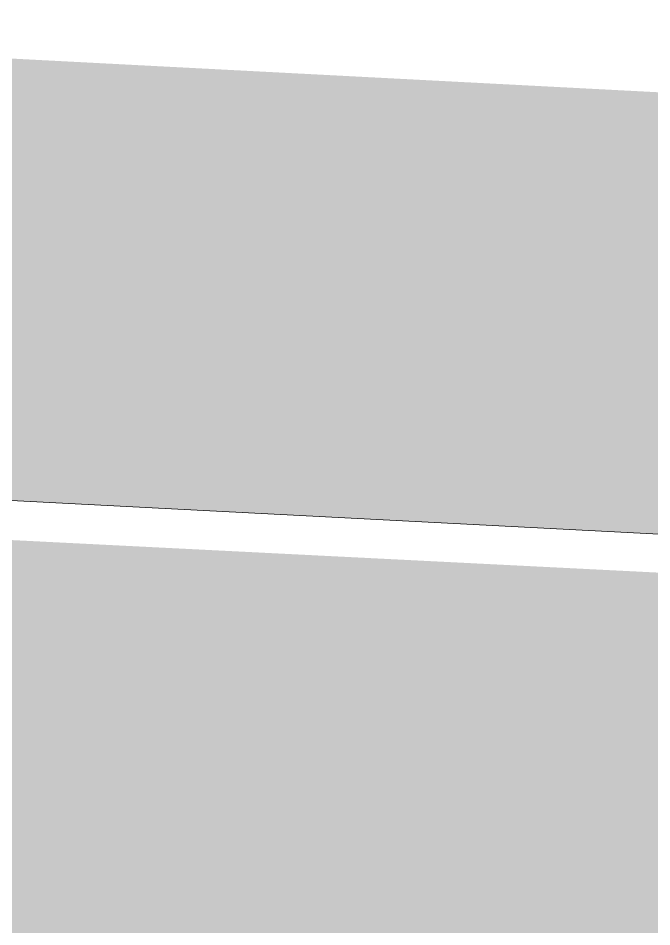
# Model space of a CAD drawing. Header units: metres. Extents: x -4613 to -4328, y -1 to 30.
# Drawn here: x -4548.58843 to -4548.57138, y 16.91376 to 16.9382 of the extents above; entities that cross this region are included whole.
import ezdxf

# ---------------------------------------------------------------- set-up
doc = ezdxf.new("R2010")
doc.units = ezdxf.units.M
doc.layers.add('A-GENM', color=13, linetype='Continuous', lineweight=5)
doc.layers.add('A-ROOF', color=132, linetype='Continuous', lineweight=5)

# ---------------------------------------------------------------- blocks, each defined once
blk = doc.blocks.new('Roof Gutters3 - Roof Gutters-1885272-SOUTH WEST')
at = {"layer": 'A-ROOF'}
h = blk.add_hatch(color=256, dxfattribs=at)
h.paths.add_polyline_path([(-4548.599494, 16.922217), (-4548.599494, 16.922224), (-4548.593457, 16.922217)])
h.paths.add_polyline_path([(-4548.599494, 16.922203), (-4548.599494, 16.92221), (-4548.593457, 16.922203)])
h.paths.add_polyline_path([(-4548.599494, 16.922189), (-4548.599494, 16.922196), (-4548.593457, 16.922189)])
h.paths.add_polyline_path([(-4547.055758, 16.81311), (-4548.031323, 16.896136), (-4548.603471, 16.924911), (-4548.601406, 16.922267), (-4548.58889, 16.919283), (-4548.588585, 16.911843), (-4548.586479, 16.909559), (-4548.585108, 16.908463), (-4548.502088, 16.898883), (-4548.502029, 16.893842), (-4548.378336, 16.88302), (-4547.110745, 16.816017)])
h.paths.add_polyline_path([(-4548.70242, 16.911374), (-4548.699925, 16.917321), (-4548.636503, 16.913758), (-4548.636579, 16.916825), (-4548.623287, 16.917859), (-4548.623385, 16.927046), (-4548.637543, 16.927785), (-4548.639826, 16.921193), (-4548.643114, 16.921481), (-4548.643114, 16.928076), (-4549.263594, 16.96047), (-4548.705513, 16.911644)])
h.paths.add_polyline_path([(-4548.705595, 16.914797), (-4548.705513, 16.914804), (-4548.705554, 16.914797)])
h.paths.add_polyline_path([(-4548.657028, 16.91503), (-4548.657028, 16.915037), (-4548.649837, 16.91503)])
h.paths.add_polyline_path([(-4548.657028, 16.915044), (-4548.657028, 16.915052), (-4548.649837, 16.915044)])
h.paths.add_polyline_path([(-4548.657028, 16.915198), (-4548.657028, 16.915205), (-4548.649837, 16.915198)])
h.paths.add_polyline_path([(-4548.649837, 16.915213), (-4548.649837, 16.91522), (-4548.642647, 16.915213)])
h.paths.add_polyline_path([(-4548.649837, 16.915227), (-4548.649837, 16.915234), (-4548.642647, 16.915227)])
h.paths.add_polyline_path([(-4548.657028, 16.915227), (-4548.657028, 16.915234), (-4548.649837, 16.915227)])
h.paths.add_polyline_path([(-4548.649837, 16.915343), (-4548.649837, 16.91535), (-4548.642647, 16.915343)])
h.paths.add_polyline_path([(-4548.657028, 16.915343), (-4548.657028, 16.91535), (-4548.649837, 16.915343)])
h.paths.add_polyline_path([(-4548.649837, 16.915372), (-4548.649837, 16.915379), (-4548.642647, 16.915372)])
h.paths.add_polyline_path([(-4548.657028, 16.915372), (-4548.657028, 16.915379), (-4548.649837, 16.915372)])
h.paths.add_polyline_path([(-4548.649837, 16.915479), (-4548.649837, 16.915486), (-4548.642647, 16.915479)])
h.paths.add_polyline_path([(-4548.649837, 16.915493), (-4548.649837, 16.9155), (-4548.642647, 16.915493)])
h.paths.add_polyline_path([(-4548.649837, 16.916825), (-4548.649837, 16.916833), (-4548.642647, 16.916825)])
h.paths.add_polyline_path([(-4548.657028, 16.916825), (-4548.657028, 16.916833), (-4548.649837, 16.916825)])
h.paths.add_polyline_path([(-4548.705513, 16.916825), (-4548.705554, 16.916836), (-4548.701943, 16.916833)])
h.paths.add_polyline_path([(-4548.649837, 16.916994), (-4548.649837, 16.917001), (-4548.642647, 16.916994)])
h.paths.add_polyline_path([(-4548.657028, 16.916994), (-4548.657028, 16.917001), (-4548.649837, 16.916994)])
h.paths.add_polyline_path([(-4548.664223, 16.916994), (-4548.664223, 16.917001), (-4548.657028, 16.916994)])
h.paths.add_polyline_path([(-4548.678604, 16.916994), (-4548.678604, 16.917001), (-4548.664223, 16.916994)])
h.paths.add_polyline_path([(-4548.649837, 16.917008), (-4548.649837, 16.917015), (-4548.642647, 16.917008)])
h.paths.add_polyline_path([(-4548.657028, 16.917008), (-4548.657028, 16.917015), (-4548.649837, 16.917008)])
h.paths.add_polyline_path([(-4548.678604, 16.917008), (-4548.678604, 16.917015), (-4548.664223, 16.917008)])
h.paths.add_polyline_path([(-4548.649837, 16.917023), (-4548.649837, 16.91703), (-4548.642647, 16.917023)])
h.paths.add_polyline_path([(-4548.657028, 16.917023), (-4548.657028, 16.91703), (-4548.649837, 16.917023)])
h.paths.add_polyline_path([(-4548.664223, 16.917023), (-4548.664223, 16.91703), (-4548.657028, 16.917023)])
h.paths.add_polyline_path([(-4548.628261, 16.91717), (-4548.628261, 16.917176), (-4548.623385, 16.917176)])
h.paths.add_polyline_path([(-4548.649837, 16.917198), (-4548.649837, 16.917205), (-4548.642647, 16.917198)])
h.paths.add_polyline_path([(-4548.664223, 16.917198), (-4548.664223, 16.917205), (-4548.657028, 16.917198)])
h.paths.add_polyline_path([(-4548.657028, 16.917212), (-4548.657028, 16.917219), (-4548.649837, 16.917212)])
h.paths.add_polyline_path([(-4548.649837, 16.917336), (-4548.649837, 16.917343), (-4548.642647, 16.917336)])
h.paths.add_polyline_path([(-4548.657028, 16.917336), (-4548.657028, 16.917343), (-4548.649837, 16.917336)])
h.paths.add_polyline_path([(-4548.664223, 16.917336), (-4548.664223, 16.917343), (-4548.657028, 16.917336)])
h.paths.add_polyline_path([(-4548.628261, 16.91735), (-4548.628261, 16.917357), (-4548.623385, 16.91735)])
h.paths.add_polyline_path([(-4548.649837, 16.91735), (-4548.649837, 16.917357), (-4548.642647, 16.91735)])
h.paths.add_polyline_path([(-4548.657028, 16.91735), (-4548.657028, 16.917357), (-4548.649837, 16.91735)])
h.paths.add_polyline_path([(-4548.664223, 16.91735), (-4548.664223, 16.917357), (-4548.657028, 16.91735)])
h.paths.add_polyline_path([(-4548.69299, 16.91735), (-4548.69299, 16.917357), (-4548.686752, 16.917357)])
h.paths.add_polyline_path([(-4548.649837, 16.917364), (-4548.649837, 16.917371), (-4548.642647, 16.917364)])
h.paths.add_polyline_path([(-4548.657028, 16.917364), (-4548.657028, 16.917371), (-4548.649837, 16.917364)])
h.paths.add_polyline_path([(-4548.664223, 16.917364), (-4548.664223, 16.917371), (-4548.657028, 16.917364)])
h.paths.add_polyline_path([(-4548.628261, 16.917364), (-4548.628261, 16.917371), (-4548.623385, 16.917364)])
h.paths.add_polyline_path([(-4548.649837, 16.917486), (-4548.649837, 16.917493), (-4548.642647, 16.917486)])
h.paths.add_polyline_path([(-4548.657028, 16.917486), (-4548.657028, 16.917493), (-4548.649837, 16.917486)])
h.paths.add_polyline_path([(-4548.664223, 16.917486), (-4548.664223, 16.917493), (-4548.657028, 16.917486)])
h.paths.add_polyline_path([(-4548.678604, 16.917486), (-4548.678604, 16.917493), (-4548.664223, 16.917486)])
h.paths.add_polyline_path([(-4548.69299, 16.917486), (-4548.69299, 16.917493), (-4548.678604, 16.917486)])
h.paths.add_polyline_path([(-4553.005394, 17.287835), (-4553.003014, 17.333427), (-4557.991794, 17.769889), (-4557.995771, 17.724436), (-4553.011368, 17.288358)])
blk = doc.blocks.new('Gutter 01 - Gutter 01-2642328-SOUTH WEST')
at = {"layer": 'A-GENM'}
h = blk.add_hatch(color=256, dxfattribs=at)
h.paths.add_polyline_path([(-4548.599712, 16.930406), (-4548.599712, 16.930413), (-4548.592155, 16.930406)])
h.paths.add_polyline_path([(-4532.518074, 16.086223), (-4532.381496, 16.093153), (-4548.636509, 16.939606), (-4548.635452, 16.927676), (-4548.607607, 16.928461), (-4548.60878, 16.929287), (-4548.621891, 16.931418), (-4548.618997, 16.935198), (-4548.609404, 16.935474), (-4548.592351, 16.927725), (-4548.5915, 16.925381), (-4532.611641, 16.091108)])
h.paths.add_polyline_path([(-4548.64254, 16.928046), (-4548.643114, 16.942136), (-4549.642335, 16.993605), (-4549.263594, 16.96047), (-4548.642569, 16.928047)])
blk.add_line((-4532.518074, 16.086223), (-4548.594653, 16.925546), dxfattribs=at)

msp = doc.modelspace()

# ---------------------------------------------------------------- block references
at = {"layer": 'A-GENM'}
msp.add_blockref('Gutter 01 - Gutter 01-2642328-SOUTH WEST', (0, 0), dxfattribs=at)
at = {"layer": 'A-ROOF'}
msp.add_blockref('Roof Gutters3 - Roof Gutters-1885272-SOUTH WEST', (0, 0), dxfattribs=at)

doc.saveas('drawing.dxf')
